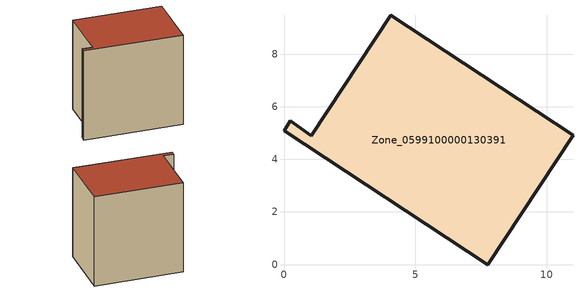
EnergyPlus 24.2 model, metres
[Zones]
Zone_0599100000130391
 floor ground (C_G): 1.04,4.9 4.06,9.48 11,4.92 7.75,0 0,5.1 0.24,5.47 z0
 wall outside (C_F): 7.75,0 11,4.92 4.06,9.48 1.04,4.9 0.24,5.47 0,5.1 7.75,0 z0:8.9
 roof outside (C_R): 0,5.1 7.75,0 11,4.92 4.06,9.48 1.04,4.9 0.24,5.47 z8.9
[BUILDING]
Pand.0599100000130391: North Axis=0; Terrain=City; Loads Convergence Tolerance Value=0.04; Temperature Convergence Tolerance Value=0.4; Solar Distribution=FullExterior; Maximum Number of Warmup Days=25; Minimum Number of Warmup Days=1
[Site:Location]
Rotterdam.The.Hague.AP_ZH_NLD Design_Conditions: Latitude=51.96; Longitude=4.45; Time Zone=1; Elevation=-4.5
[SITE:GROUNDTEMPERATURE:BUILDINGSURFACE]
18, 18, 18, 18, 18, 18, 18, 18, 18, 18, 18, 18
[MATERIAL] Thermal Absorptance=0.9; Solar Absorptance=0.7; Visible Absorptance=0.7
Name | Roughness | Thickness | Conductivity | Density | Specific Heat
G.TI.1946 | MediumSmooth | 0.15 | 1 | 540 | 1210
F.TI.1946 | Rough | 0.3 | 0.857143 | 1920 | 840
R.TI.1946 | MediumRough | 0.2 | 0.1 | 1500 | 1000
[CONSTRUCTION]
C_G: G.TI.1946
C_F: F.TI.1946
C_R: R.TI.1946
[ZONE]
Zone_0599100000130391: Type=1; Multiplier=1; Ceiling Height=Autocalculate; Volume=Autocalculate; Floor Area=autocalculate; Part of Total Floor Area=Yes
[ZONEINFILTRATION:DESIGNFLOWRATE]
Infil_Zone_0599100000130391: Zone or ZoneList or Space or SpaceList=Zone_0599100000130391; Schedule=AlwaysOn; Design Flow Rate Calculation Method=Flow/Area; Flow Rate per Floor Area=0.003; Constant Term Coefficient=1; Temperature Term Coefficient=0; Velocity Term Coefficient=0; Velocity Squared Term Coefficient=0
[HVACTEMPLATE:ZONE:IDEALLOADSAIRSYSTEM]
Zone_0599100000130391: Maximum Heating Supply Air Temperature=50; Minimum Cooling Supply Air Temperature=13; Maximum Heating Supply Air Humidity Ratio=0.0156; Minimum Cooling Supply Air Humidity Ratio=0.0077; Heating Limit=NoLimit; Cooling Limit=NoLimit; Dehumidification Control Type=ConstantSensibleHeatRatio; Cooling Sensible Heat Ratio=0.7; Dehumidification Setpoint=60; Humidification Control Type=None; Humidification Setpoint=30; Outdoor Air Method=None; Outdoor Air Flow Rate per Person=0.00944; Outdoor Air Flow Rate per Zone Floor Area=0; Outdoor Air Flow Rate per Zone=0; Demand Controlled Ventilation Type=None; Outdoor Air Economizer Type=NoEconomizer; Heat Recovery Type=None; Sensible Heat Recovery Effectiveness=0.7; Latent Heat Recovery Effectiveness=0.65
[ZONECONTROL:THERMOSTAT]
ThermostatControl_Zone_0599100000130391: Zone or ZoneList=Zone_0599100000130391; Control Type Schedule=DualSetpointControlType; Control 1=Thermostat_Zone_0599100000130391; Temperature Difference Between Cutout And Setpoint=0
[THERMOSTATSETPOINT:DUALSETPOINT]
Thermostat_Zone_0599100000130391: Heating Setpoint Temperature Schedule=HeatingSetpoint_Zone_0599100000130391; Cooling Setpoint Temperature Schedule=CoolingSetpoint_Zone_0599100000130391
[SCHEDULE:COMPACT]
HeatingSetpoint_Zone_0599100000130391: Through: 12/31, For: AllDays, Until: 24:00, 21
CoolingSetpoint_Zone_0599100000130391: Through: 12/31, For: AllDays, Until: 24:00, 24
DualSetpointControlType: Through: 12/31, For: AllDays, Until: 24:00, 4
AlwaysOn: Through: 12/31, For: AllDays, Until: 24:00, 1
